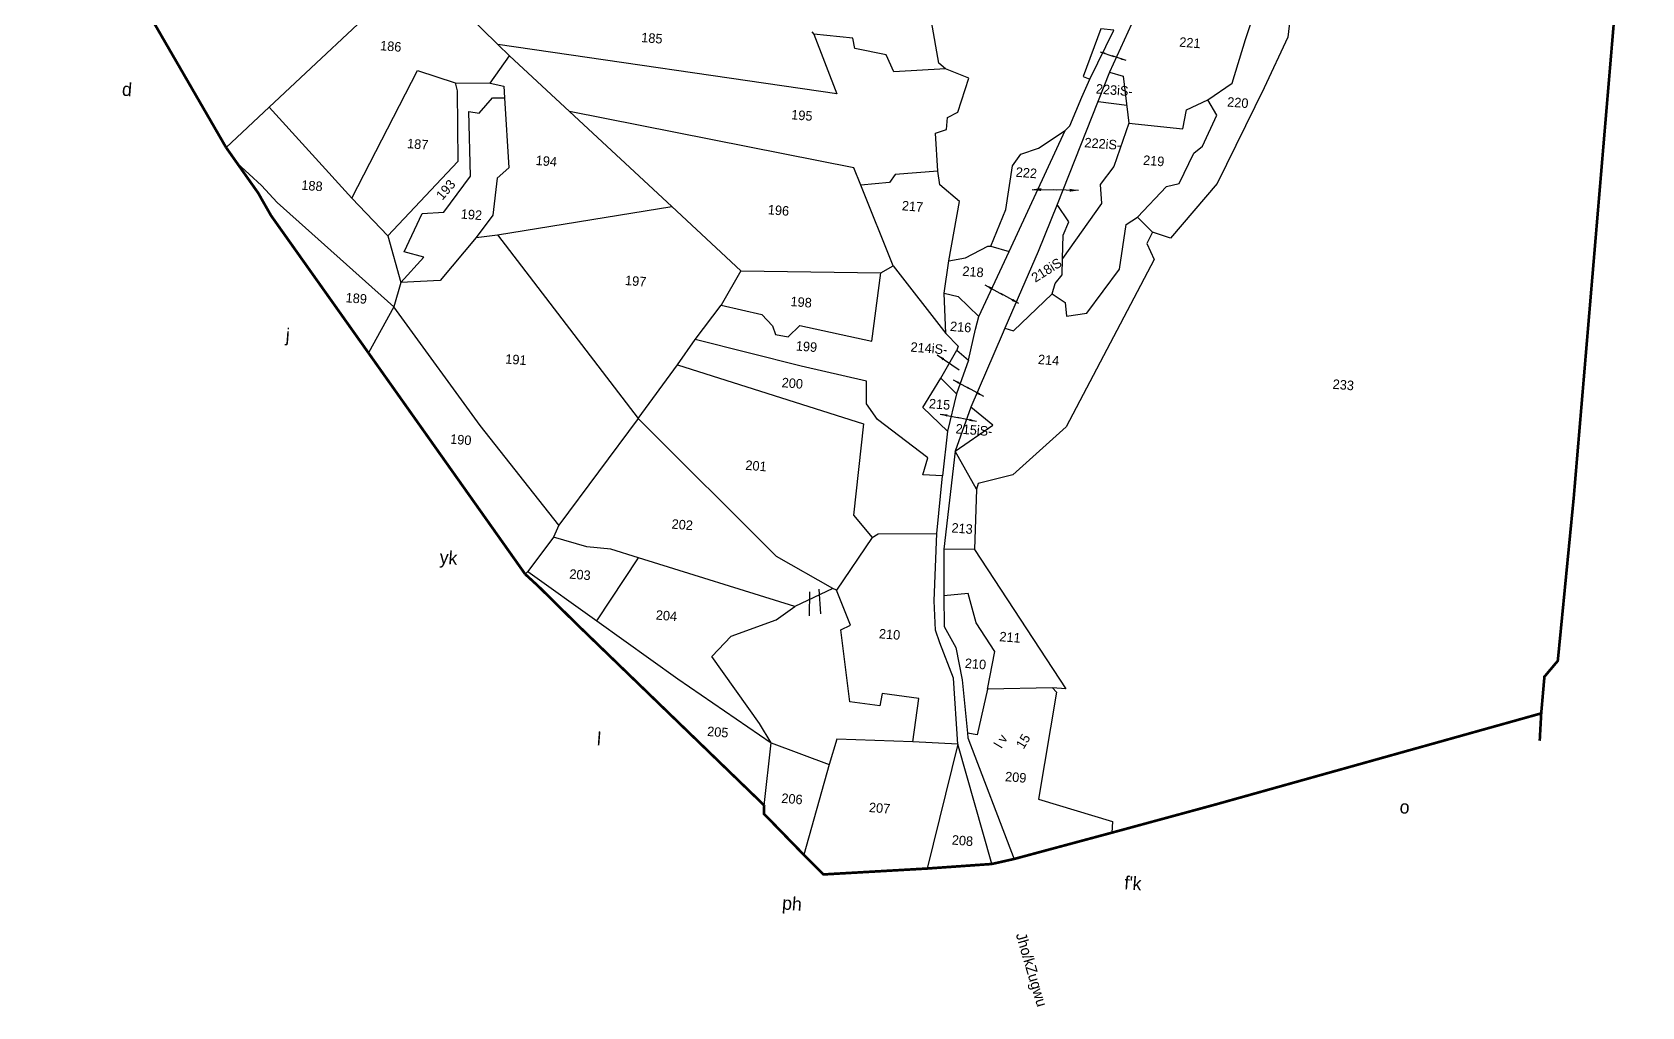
# Model space of a CAD drawing. Header units: metres. Extents: x 283689 to 285929, y 2019332 to 2022498.
# Drawn here: x 284461 to 285684, y 2019369 to 2020109 of the extents above; entities that cross this region are included whole.
import ezdxf
from ezdxf.enums import TextEntityAlignment as Align

# ---------------------------------------------------------------- set-up
doc = ezdxf.new("R2010")
doc.units = ezdxf.units.M
doc.header["$MEASUREMENT"] = 0
doc.linetypes.add('DIVIDE', pattern=[1.25, 0.5, -0.25, 0, -0.25, 0, -0.25])
for name, color, linetype in [('OFF', 1, 'Continuous'), ('OTHERS', 1, 'Continuous'), ('POLY_PARCEL', 6, 'Continuous'), ('POLY_ROAD', 30, 'Continuous'), ('SYM_ARROW', 1, 'Continuous'), ('TEXT_MAPIN', 7, 'Continuous'), ('TEXT_MAPOUT', 7, 'Continuous'), ('TEXT_PARCEL', 7, 'Continuous'), ('V_BOUND_LINE', 7, 'Continuous'), ('V_DIVIDE_LINE', 7, 'DIVIDE')]:
    doc.layers.add(name, color=color, linetype=linetype)
doc.styles.get("Standard").update_dxf_attribs({"font": 'arial.ttf'})
doc.styles.add('TEXT_MAP', font='', dxfattribs={"height": 1.8})
doc.styles.get('TEXT_MAP').set_extended_font_data('Kruti Dev 050')
doc.dimstyles.get("Standard").update_dxf_attribs({"dimtxt": 0.18, "dimasz": 0.18, "dimexe": 0.18, "dimexo": 0.0625, "dimgap": 0.09, "dimtad": 0, "dimtih": 1, "dimtoh": 1, "dimdec": 4, "dimzin": 0, "dimdsep": 46, "dimtxsty": 'Standard', "dimcen": 0.09, "dimadec": 0, "dimazin": 0, "dimtfac": 1, "dimtdec": 4, "dimtofl": 0, "dimtmove": 0, "dimatfit": 3, "dimfxl": 0, "dimtolj": 1, "dimtzin": 0, "dimarcsym": 0})

# ---------------------------------------------------------------- blocks, each defined once
blk = doc.blocks.new('TEXTDOUBLEARROW')
for points in [[(-6.63, 0.01), (0.2, 0.01)], [(6.25, 0.01), (-0.58, 0.01)]]:
    blk.add_leader(points, dimstyle='Standard', override={"dimtxt": 2.5, "dimasz": 2.5, "dimexe": 1.25, "dimexo": 0.625, "dimgap": 0.625, "dimtad": 1, "dimtih": 0, "dimtoh": 0, "dimzin": 8, "dimcen": 2.5, "dimtofl": 1})
blk = doc.blocks.new('TEXTARROW')
blk.add_leader([(0.04, -0.01), (8.68, -0.01)], dimstyle='Standard', override={"dimtxt": 2.5, "dimasz": 2.5, "dimexe": 1.25, "dimexo": 0.625, "dimgap": 0.625, "dimtad": 1, "dimtih": 0, "dimtoh": 0, "dimzin": 8, "dimcen": 2.5, "dimtofl": 1})
blk = doc.blocks.new('6354')
at = {"layer": 'OFF'}
for points in [[(419.65, 114.78), (412.8, 110.78)], [(409.43, 108), (412.8, 110.78)]]:
    blk.add_lwpolyline(points, dxfattribs=at)
at = {"layer": 'OTHERS'}
for points in [[(415.3, 113.8), (415.62, 109.28)], [(417.07, 114.44), (417.72, 109.77)]]:
    blk.add_lwpolyline(points, dxfattribs=at)
at = {"layer": 'POLY_PARCEL'}
for points in [[(497.65, 232.24), (497.39, 225.24), (493.67, 215.34), (486.17, 196.63), (478.2, 185.65), (474.74, 186.55)], [(483.2, 212.29), (487.56, 215.75), (489.41, 224.2), (491.24, 231.53)], [(433.35, 214.27), (432.01, 215.24), (430.02, 223.02), (402.49, 230.35)], [(348.58, 212.36), (332.49, 225.89)], [(329.18, 222.14), (306.44, 197.21)], [(464.47, 224.05), (461.98, 224.09), (459.36, 214.87), (460.66, 214.42)], [(407.56, 219.33), (408.01, 218.88)], [(408.01, 218.88), (413.18, 207.97), (348.58, 212.36)], [(433.35, 214.27), (423.61, 212.99), (421.95, 216.07), (415.92, 216.77), (415.41, 218.69), (408.01, 218.88)], [(464.3, 216.08), (466.92, 215.49), (468.65, 206.71)], [(433.36, 194.9), (432.4, 202.01), (434.39, 202.9), (434.39, 205.15), (436.25, 206.3), (437.85, 212.9), (433.35, 214.27)], [(347.71, 204.91), (350.99, 210.4)], [(350.99, 210.4), (348.58, 212.36)], [(363.11, 200.79), (350.99, 210.4)], [(462.54, 210.38), (467.99, 210.07)], [(468.65, 206.71), (478.9, 206.46), (479.35, 210.11), (483.2, 212.29)], [(471.65, 189.12), (476.71, 195.33), (479.02, 196.1), (481.33, 202), (482.87, 203.47), (485.11, 209.49), (483.2, 212.29)], [(323.35, 181.28), (333.87, 206.3), (341.11, 204.51)], [(341.11, 204.51), (341.65, 203), (342.75, 189.68), (330.67, 174.71)], [(341.11, 204.51), (347.71, 204.91)], [(347.71, 204.91), (350.32, 204.56), (350.63, 202.37)], [(444.45, 181.53), (446.76, 188.65), (447.34, 197.01), (448.75, 199.32), (452.01, 200.73), (456.74, 204.4)], [(468.65, 206.71), (466.47, 198.32), (464.15, 194.76), (464.66, 191.17), (458.13, 180.28)], [(333.8, 166.08), (337.76, 171.18), (334, 171.93), (336.83, 179.4), (340.89, 179.98), (345.35, 187.16), (344.14, 199.29), (346.11, 199.12), (348.37, 202.19), (350.63, 202.37)], [(350.63, 202.37), (352.46, 189.28), (350.44, 187.14), (350.16, 180.09), (347.32, 175.64)], [(363.11, 200.79), (383.76, 184.38)], [(419.03, 191.16), (417.49, 194.3), (363.11, 200.79)], [(306.44, 197.21), (298.9, 188.97)], [(306.44, 197.21), (323.35, 181.28)], [(433.36, 194.9), (425.38, 193.64), (424.43, 192.06), (419.03, 191.16)], [(436.76, 178.14), (437.91, 189.52), (433.94, 192.34), (433.36, 194.9)], [(426.34, 176.42), (419.03, 191.16)], [(458.13, 180.28), (457.93, 184.7), (458.77, 187.27), (456.34, 190.38)], [(456.7, 173.45), (459.26, 172.04), (459.71, 169.48), (463.49, 170.32), (469.01, 179.09), (469.66, 187.58), (471.65, 189.12)], [(471.65, 189.12), (474.74, 186.55)], [(332.82, 161.43), (309.33, 179.35), (306.15, 182.36), (301.14, 186.26)], [(474.74, 186.55), (473.78, 184.3), (475.45, 181.42), (461.26, 148.62), (451.91, 138.82), (445.5, 136.64), (445.3, 135.55)], [(351.31, 176.5), (383.76, 184.38)], [(383.76, 184.38), (397.7, 173.26)], [(323.35, 181.28), (330.67, 174.71)], [(436.76, 178.14), (439.84, 178.97), (443.87, 181.53), (444.45, 181.53)], [(444.45, 181.53), (448.01, 180.78)], [(456.7, 173.45), (457.1, 175.45), (458.32, 177.18), (458.13, 180.28)], [(347.32, 175.64), (351.31, 176.5)], [(351.31, 176.5), (380.5, 143.92)], [(436.37, 171.99), (436.76, 178.14)], [(330.67, 174.71), (333.8, 166.08)], [(347.32, 175.64), (341.18, 167.01), (333.8, 166.08)], [(394.51, 166.49), (402.28, 165.33), (404.48, 163.36), (405.14, 161.77), (407.57, 161.48), (409.6, 163.8), (423.38, 161.94), (424.08, 174.91)], [(397.7, 173.26), (424.08, 174.91)], [(424.08, 174.91), (426.34, 176.42)], [(426.34, 176.42), (437.27, 164.44)], [(448.31, 166.3), (449.97, 165.9), (456.7, 173.45)], [(397.7, 173.26), (394.51, 166.49)], [(436.37, 171.99), (439, 171.61), (443.23, 168.09)], [(437.27, 164.44), (436.37, 171.99)], [(333.8, 166.08), (332.82, 161.43)], [(390.08, 159.62), (394.51, 166.49)], [(437.27, 164.44), (439.76, 162.24), (439.58, 161.43)], [(332.82, 161.43), (328.74, 152.34)], [(367.12, 122.71), (350.85, 140.31), (333.97, 160.1), (332.82, 161.43)], [(436.95, 155.94), (439.58, 161.43)], [(439.58, 161.43), (441.88, 159.72)], [(387.13, 154.63), (390.08, 159.62)], [(410.43, 156.14), (390.08, 159.62)], [(438.66, 137.59), (434.95, 137.48), (435.64, 140.72), (425.62, 147.26), (423.3, 150.04), (423.01, 154.27), (410.43, 156.14)], [(439, 146.04), (434, 150.18), (436.95, 155.94)], [(436.95, 155.94), (440.11, 153.24)], [(380.5, 143.92), (387.13, 154.63)], [(387.13, 154.63), (423.05, 146.21), (422.5, 128.87), (426.34, 124.96)], [(440.75, 142.4), (447.47, 147.84), (443, 150.94)], [(380.5, 143.92), (367.12, 122.71)], [(419.65, 114.78), (408.61, 119.98), (380.5, 143.92)], [(445.3, 135.55), (440.75, 142.4)], [(445.3, 135.55), (445.82, 124.15)], [(426.34, 124.96), (420.37, 114.52)], [(426.34, 124.96), (427.41, 125.74), (438.48, 126.63)], [(367.12, 122.71), (366.28, 120.37)], [(445.82, 124.15), (439.99, 123.75)], [(445.82, 124.15), (465.04, 99.24), (462.54, 99.24)], [(366.28, 120.37), (361.97, 113.48)], [(377.25, 118.91), (372.73, 118.98), (366.28, 120.37)], [(382.61, 117.7), (377.25, 118.91)], [(375.65, 105.19), (382.61, 117.7)], [(412.8, 110.78), (382.61, 117.7)], [(450.3, 98.03), (451.12, 105.27), (447.21, 110.39), (445.23, 115.78), (440.69, 115.01)], [(361.97, 113.48), (361.49, 112.96)], [(361.97, 113.48), (375.65, 105.19)], [(420.37, 114.52), (419.65, 114.78)], [(436.96, 87.02), (437.45, 95.31), (430.53, 95.69), (430.21, 93.32), (424.5, 93.64), (421.81, 107.06), (423.54, 108.08), (420.37, 114.52)], [(410.29, 84.77), (407.83, 88.27), (397.83, 100.19), (401.22, 104.29), (409.43, 108)], [(375.65, 105.19), (391.78, 95.45)], [(450.3, 98.03), (449.02, 89.32), (447.15, 89.49)], [(462.54, 99.24), (450.3, 98.03)], [(462.54, 99.24), (463.31, 98.48), (461.52, 78.08), (475.75, 74.94), (475.8, 72.82)], [(391.78, 95.45), (410.29, 84.77)], [(436.96, 87.02), (422.64, 86.4), (421.55, 81.57)], [(445.47, 87.25), (436.96, 87.02)], [(445.47, 87.25), (441.55, 63.38)], [(409.9, 72.9), (410.29, 84.77)], [(410.29, 84.77), (421.55, 81.57)], [(421.55, 81.57), (418.1, 64.15)]]:
    blk.add_lwpolyline(points, dxfattribs=at)
at = {"layer": 'POLY_ROAD'}
for points in [[(467.71, 225.4), (464.3, 216.08)], [(460.66, 214.42), (464.47, 224.05)], [(464.3, 216.08), (456.34, 190.38)], [(456.74, 204.4), (457.55, 205.38), (459.45, 210.97), (460.66, 214.42)], [(448.01, 180.78), (456.74, 204.4)], [(456.34, 190.38), (453.45, 181.22)], [(443.23, 168.09), (448.01, 180.78)], [(453.45, 181.22), (448.31, 166.3)], [(441.88, 159.72), (442.76, 165.67), (443.23, 168.09)], [(448.31, 166.3), (447.85, 165.04), (443, 150.94)], [(441.88, 159.72), (440.11, 153.24)], [(440.11, 153.24), (439, 146.04)], [(443, 150.94), (440.75, 142.4)], [(439, 146.04), (438.66, 137.59)], [(440.75, 142.4), (439.99, 123.75)], [(438.48, 126.63), (438.66, 137.59)], [(445.47, 87.25), (443.74, 99.65), (440.62, 106.08), (439.65, 108.43), (438.95, 113.92), (438.48, 126.63)], [(439.99, 123.75), (440.69, 115.01)], [(440.69, 115.01), (441.21, 109.24), (443.74, 105.43), (445.36, 99.44), (447.15, 89.49)], [(447.15, 89.49), (447.27, 88.56), (457.76, 66.44)], [(453.67, 65.18), (445.47, 87.25)]]:
    blk.add_lwpolyline(points, dxfattribs=at)
at = {"layer": 'V_BOUND_LINE', "const_width": 0.5}
for points in [[(557.96, 142.63), (559, 292.71)], [(169.04, 280.84), (170.5, 265.78), (194.36, 263.03), (197.26, 261.22), (208.44, 255.45), (215.74, 252.61), (231.23, 244.62), (276.35, 221.79), (298.9, 188.97)], [(298.9, 188.97), (301.14, 186.26)], [(301.14, 186.26), (305.6, 180.88), (308.38, 176.78), (328.74, 152.34)], [(328.74, 152.34), (361.49, 112.96)], [(475.8, 72.82), (494.97, 79.66), (554.98, 101.57), (555.05, 108.52), (557.34, 111.71), (557.96, 142.63)], [(361.49, 112.96), (364.06, 110.95), (372.01, 104.24), (409.9, 72.9)], [(409.9, 72.9), (409.97, 71.31), (418.1, 64.15)], [(457.76, 66.44), (475.8, 72.82)], [(418.1, 64.15), (422.06, 60.75), (441.55, 63.38)], [(441.55, 63.38), (453.67, 65.18)], [(453.67, 65.18), (457.76, 66.44)]]:
    blk.add_lwpolyline(points, dxfattribs=at)
at = {"layer": 'V_DIVIDE_LINE', "ltscale": 10, "const_width": 0.5, "flags": 128}
blk.add_lwpolyline([(554.98, 101.57), (555.1, 96.38)], dxfattribs=at)
at = {"layer": 'SYM_ARROW'}
for name, p, xscale, yscale, zscale, rotation in [('TEXTDOUBLEARROW', (464.79, 219.1), 0.4018102606479582, 0.4018102606479582, 0.4018102606479582, 345.7256205806765), ('TEXTDOUBLEARROW', (455.92, 193.08), 0.6809809671763654, 0.6809809671763654, 0.6809809671763654, 3.187856846783113), ('TEXTDOUBLEARROW', (447.32, 172.62), 0.5713609629669282, 0.5713609629669282, 0.5713609629669282, 335.9077448907393), ('TEXTARROW', (435.93, 160.29), 0.5784236981282899, 0.5784236981282899, 0.5784236981282899, 329.7612128643392), ('TEXTDOUBLEARROW', (442.37, 154.44), 0.5127123562710338, 0.5127123562710338, 0.5127123562710338, 335.9077448907393), ('TEXTDOUBLEARROW', (440.94, 148.74), 0.5420581179803693, 0.5420581179803693, 0.5420581179803693, 353.028989795981)]:
    blk.add_blockref(name, p, dxfattribs=dict(at, xscale=xscale, yscale=yscale, zscale=zscale, rotation=rotation))
at = {"layer": 'TEXT_MAPIN', "style": 'TEXT_MAP'}
for s, p in [('l v', (453.79, 86.97)), ('15', (457.96, 87.15))]:
    blk.add_text(s, height=1.8, rotation=63.4216, dxfattribs=at).set_placement(p)
at = {"layer": 'TEXT_MAPOUT', "style": 'TEXT_MAP'}
for s, p in [('d', (278.46, 197.22)), ('j', (312.9, 153.3)), ('yk', (345.14, 113.71)), ('l', (377.44, 81.78)), ('o', (529.69, 80.7)), ("f'k", (478.91, 62.38)), ('ph', (414.73, 53.56))]:
    blk.add_text(s, height=2.5, dxfattribs=at).set_placement(p)
blk.add_text('Jho/kZugwu', height=2, rotation=290.9191, dxfattribs=at).set_placement((459.18, 52.23))
at = {"layer": 'TEXT_PARCEL', "style": 'TEXT_MAP'}
for s, p in [('221', (479, 222.79)), ('185', (377.55, 215.79)), ('223iS-', (465.44, 212.78)), ('220', (488.9, 212.2)), ('186', (328.46, 210.44)), ('195', (406.94, 203.43)), ('222iS-', (464.06, 202.49)), ('219', (473.9, 200)), ('222', (450.08, 195.9)), ('187', (334.97, 192.4)), ('194', (359.46, 191.09)), ('217', (429.12, 187.92)), ('196', (403.92, 185.2)), ('188', (315.65, 183.02)), ('192', (346.12, 179.91)), ('218', (441.47, 176.46)), ('197', (378.04, 169.79)), ('198', (409.53, 168.24)), ('216', (439.95, 165.89)), ('189', (325.64, 162.46)), ('214iS-', (434.28, 161.44)), ('214', (457, 160.95)), ('233', (512.9, 160.57)), ('199', (411.18, 159.95)), ('191', (356.62, 153.25)), ('200', (409.05, 152.83)), ('215', (437.1, 151.02)), ('215iS-', (443.97, 146.7)), ('190', (347.4, 137.35)), ('201', (403.41, 136.74)), ('213', (443.16, 127.95)), ('202', (390.37, 124.58)), ('203', (371.83, 113.67)), ('204', (388.72, 107.21)), ('210', (431.04, 106.95)), ('211', (453.78, 108.17)), ('210', (447.66, 102.63)), ('205', (400.09, 86.04)), ('209', (456.9, 81.87)), ('206', (415.05, 74.53)), ('207', (431.69, 74.08)), ('208', (447.78, 69.16))]:
    blk.add_text(s, height=1.8, dxfattribs=at).set_placement(p, align=Align.MIDDLE)
for s, rotation, p in [('193', 53.7302, (340.9, 184.23)), ('218iS', 36.6584, (455.27, 177.88))]:
    blk.add_text(s, height=1.8, rotation=rotation, dxfattribs=at).set_placement(p, align=Align.MIDDLE)

msp = doc.modelspace()

# ---------------------------------------------------------------- block references
at = {"xscale": 4.017275384589179, "yscale": 4.017275384589179, "zscale": 4.017275384589179, "rotation": 355.5709501318095}
msp.add_blockref('6354', (283352.9, 2019357), dxfattribs=at)

doc.saveas('drawing.dxf')
